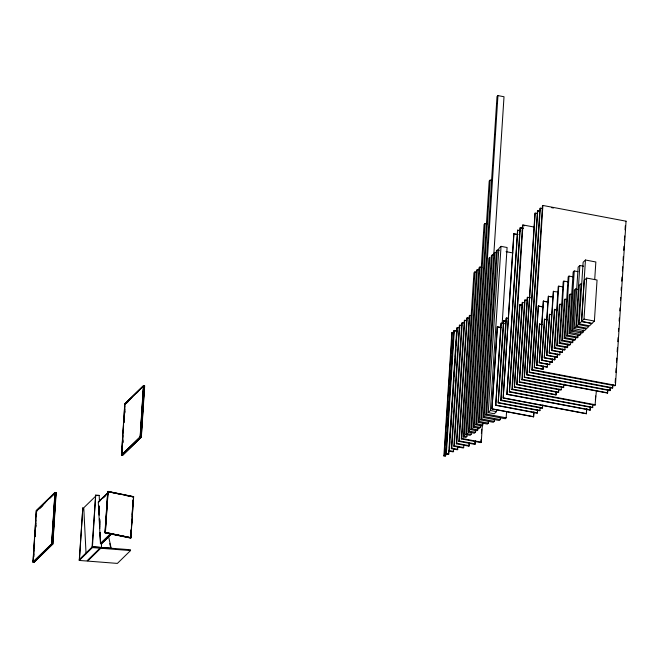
<?xml version="1.0" encoding="UTF-8"?>
<svg xmlns="http://www.w3.org/2000/svg" width="659" height="659" viewBox="0 0 659 659"><rect width="100%" height="100%" fill="white"/><g stroke="black" fill="none" stroke-linecap="round" stroke-linejoin="round"><path stroke-width="0.99" d="M32.95 562.012L36.27 510.725L54.944 492.479L56.172 492.71L52.852 544.005L34.177 562.251L32.95 562.012L51.74 543.79L55.059 492.504L36.377 510.741L33.065 562.036M33.304 560.002L33.172 562.053L51.855 543.815L55.167 492.52M33.617 556.946L33.971 549.746M34.21 547.72L34.565 540.512M34.943 536.434L35.232 530.256M35.537 527.2L35.891 520M36.27 515.915L36.492 510.766L55.282 492.545L52.077 543.856L33.288 562.078M33.724 556.97L33.93 553.889M34.326 547.736L34.589 543.634M35.059 536.451L35.256 533.378M35.652 527.216L35.916 523.114M36.385 515.931L36.583 512.859M34.433 547.761L34.573 545.71M35.767 527.241L35.899 525.19M54.944 492.479L51.624 543.774L52.852 544.005M52.3 543.897L55.611 492.611M55.727 492.627L52.407 543.922L33.617 562.143M55.834 492.652L52.522 543.939L33.84 562.185M55.949 492.668L52.745 543.98L33.955 562.201M79.204 559.623L92.351 546.781L130.498 549.754L130.54 550.562L117.393 563.404L79.245 560.438L82.828 507.71L79.492 559.334M92.054 547.069L95.679 495.148L99.171 495.42L99.476 501.548M79.245 560.438L92.392 547.596L95.679 495.148M130.597 538.057L104.962 532.81L107.705 491.705M107.845 491.589L105.102 532.694L130.729 537.942L133.522 496.787M108.027 491.433L105.234 532.587L130.869 537.826L133.653 496.672L108.068 491.4L107.615 491.779M105.415 532.431L108.117 491.359M122.673 455.361L121.445 455.13L124.765 403.835L143.555 385.614L140.235 436.909M124.872 403.86L121.561 455.147L140.351 436.933L143.662 385.639L124.988 403.876M121.915 453.137L122.269 445.937M122.574 442.881L122.928 435.681M123.241 432.625L123.595 425.417M123.9 422.361L124.189 416.191M124.502 413.135L124.856 405.928M122.022 453.161L122.22 450.081M122.689 442.906L122.887 439.825M123.348 432.642L123.554 429.569M124.016 422.386L124.213 419.305M124.609 413.152L124.88 409.05M122.137 453.186L122.269 451.127M122.796 442.922L122.928 440.871M124.724 413.177L124.856 411.125M130.795 534.976L131.125 529.844M131.462 524.721L131.792 519.589M132.121 514.457L132.451 509.333M132.788 504.201L133.052 500.099M130.688 537.975L131.265 529.729M131.462 526.656L131.924 519.473M132.121 516.392L132.541 509.25M132.788 506.137L133.184 499.983M121.445 455.13L140.12 436.884L143.44 385.597L144.667 385.828L141.347 437.123L122.558 455.336M140.573 436.975L143.777 385.655M144 385.696L140.68 436.991L121.89 455.212M144.107 385.721L140.795 437.016L122.113 455.254M140.902 437.032L144.222 385.746M144.329 385.762L141.018 437.057L122.228 455.278M141.24 437.098L144.445 385.787M443.878 455.946L451.843 332.836L452.313 332.383L453.606 332.63L445.649 455.731L443.878 455.946L444.347 455.484L452.313 332.383M445.179 456.185L445.377 453.112M445.912 444.899L446.044 442.848M446.505 435.673L446.703 432.592M447.239 424.388L447.37 422.337M447.832 415.154L448.029 412.073M448.565 403.868L448.697 401.817M449.158 394.634L449.356 391.561M449.825 384.378L450.023 381.297M450.484 374.123L450.69 371.042M451.151 363.859L451.349 360.786M451.81 353.603L452.016 350.522M452.478 343.347L452.609 341.288M449.158 450.921L448.491 454.455L445.896 453.96L453.853 330.859L454.323 330.406L456.918 330.9L456.588 336.024M445.896 453.96L446.365 453.507L454.323 330.406M448.491 454.455L448.688 451.374M453.862 448.359L453.194 451.893L448.861 451.077L456.819 327.976L457.288 327.515L459.891 328.009M449.356 447.848L449.759 441.687M450.023 437.584L450.418 431.431M450.682 427.329L451.086 421.175M451.349 417.065L451.744 410.911M452.008 406.809L452.412 400.656M452.675 396.553L453.071 390.4M453.343 386.289L453.738 380.136M454.002 376.034L454.397 369.88M454.669 365.778L455.064 359.625M455.262 356.544L455.723 349.361M455.995 345.258L456.39 339.105M448.861 451.077L449.331 450.624L457.288 327.515M458.079 446.258L457.412 449.792L451.349 448.647L459.315 325.546L459.776 325.085L461.802 325.472M451.349 448.647L451.819 448.186L459.776 325.085M463.969 445.509L463.368 448.013L453.845 446.209L461.802 323.108L462.272 322.655L464.175 323.017M453.845 446.209L454.306 445.756L462.272 322.655M469.488 443.647L468.895 446.159L456.333 443.779L464.29 320.678L464.76 320.225L466.696 320.587M456.333 443.779L456.802 443.326L464.76 320.225M475.51 440.846L474.842 444.38L458.821 441.349L466.786 318.248L467.247 317.786L469.257 318.165M458.821 441.349L459.29 440.896L467.247 317.786M482.396 424.709L481.268 442.148L480.798 442.601L461.316 438.919L469.274 315.818L469.743 315.356L471.687 315.727M461.316 438.919L461.778 438.457L469.743 315.356M467 434.47L466.869 436.522L465.938 437.428L463.335 436.942L473.953 272.801L474.884 271.895L476.622 272.216M463.335 436.942L464.274 436.027L474.884 271.895M471.226 432.362L471.094 434.413L470.155 435.327L465.831 434.512L476.441 270.371L477.38 269.457L479.109 269.786M465.831 434.512L466.761 433.597L477.38 269.457M475.444 430.261L475.312 432.312L474.381 433.227L468.318 432.073L478.936 267.941L479.867 267.027L481.886 267.406M468.318 432.073L469.249 431.167L479.867 267.027M468.895 446.159L469.093 443.079M477.94 427.823L477.808 429.882L476.869 430.788L470.806 429.643L484.077 224.472L485.008 223.558L487.034 223.945M470.806 429.643L471.745 428.729L485.008 223.558M480.427 425.393L480.296 427.444L479.365 428.358L473.302 427.213L489.217 181.003L490.156 180.096L492.174 180.475M473.302 427.213L474.233 426.299L490.156 180.096M482.915 422.963L482.783 425.014L481.853 425.928L475.79 424.783L497.018 96.502L497.949 95.596L504.011 96.741L483.261 417.485L499.283 420.516L500.214 419.602L500.354 417.551M474.842 444.38L475.048 441.299M475.79 424.783L476.721 423.869L497.949 95.596M478.277 422.345L488.896 258.213L489.826 257.298L479.217 421.439L478.277 422.345L487.372 424.066L488.311 423.152L488.443 421.101M494.398 419.33L494.266 421.381L493.327 422.287L480.773 419.915L491.383 255.774L492.314 254.868L494.25 255.231M480.773 419.915L481.704 419L492.314 254.868M480.798 442.601L481.004 439.528M481.399 433.367L481.663 429.264M483.261 417.485L484.192 416.57L494.81 252.43L496.812 252.809M506.573 411.669L506.17 417.822L505.239 418.737L485.749 415.046L496.367 250.914L497.298 250L499.25 250.371M485.749 415.046L486.688 414.14L497.298 250M496.614 409.585L496.482 411.636L494.308 413.761L488.245 412.616L498.855 248.484L501.038 246.351L507.101 247.504L502.191 323.412M488.245 412.616L490.42 410.491L501.038 246.351M533.971 412.575L533.551 416.834L491.976 408.967L497.281 326.905L501.4 327.498M491.976 408.967L497.438 326.749M537.695 409.898L537.283 413.185L495.716 405.318L501.021 323.256L504.201 323.602M495.716 405.318L501.235 323.042M540.265 407.394L539.779 410.755L498.204 402.888L503.509 320.818L506.771 321.098M498.204 402.888L503.805 320.538M542.909 404.807L542.266 408.325L500.692 400.458L505.997 318.388L506.45 317.951L508.427 318.33M500.692 400.458L501.145 400.021L506.45 317.951M586.815 408.473L586.329 413.753L503.179 398.028L513.798 233.887L517.958 234.497M503.179 398.028L513.954 233.739M590.48 406.817L590.069 410.104L506.919 394.379L517.537 230.238L520.75 230.601M506.919 394.379L517.743 230.032M593.042 404.313L592.556 407.674L509.407 391.948L520.025 227.808L523.32 228.088M509.407 391.948L520.313 227.52M596.42 390.441L595.044 405.244L511.903 389.51L522.513 225.378L522.958 224.941L533.979 227.026M511.903 389.51L512.348 389.074L522.958 224.941M556.394 391.635L555.965 394.947L514.391 387.08L519.696 305.01L521.912 305.158M514.391 387.08L519.935 304.787M558.964 389.131L558.453 392.509L516.878 384.65L522.192 302.58L524.482 302.654M516.878 384.65L522.496 302.275M561.468 387.649L560.941 390.079L519.374 382.212L524.679 300.15L527.043 300.142M519.374 382.212L525.066 299.771M564.104 384.115L563.437 387.649L521.862 379.782L527.167 297.711L527.637 297.258L530.602 297.819M521.862 379.782L522.332 379.329L527.637 297.258M607.928 389.774L607.499 393.077L524.35 377.352L534.968 213.211L537.2 213.368M524.35 377.352L535.199 212.989M610.498 387.27L609.987 390.647L526.846 374.922L537.456 210.781L539.77 210.855M526.846 374.922L537.769 210.476M613.068 384.757L612.475 388.217L529.334 372.483L539.943 208.351L542.341 208.351M529.334 372.483L540.339 207.972M531.821 370.053L542.439 205.921L542.901 205.46L626.05 221.193L615.432 385.326L614.971 385.787L531.821 370.053L532.291 369.6L542.901 205.46M543.288 366.066L542.975 369.262L534.317 367.623L538.296 306.073L543.222 306.863M534.317 367.623L538.411 305.957M533.551 416.834L533.881 411.702M547.555 363.925L547.201 367.154L536.805 365.193L539.457 324.154L542.448 324.541M536.805 365.193L539.614 324.006M550.084 361.453L549.688 364.724L539.293 362.755L543.271 301.204L548.197 301.913M539.293 362.755L543.469 301.015M552.613 358.99L552.176 362.293L541.789 360.325L544.441 319.294L547.505 319.599M541.789 360.325L544.672 319.063M542.975 369.262L543.173 366.182M555.142 356.519L554.672 359.863L544.276 357.895L548.255 296.344L553.255 296.97M544.276 357.895L548.527 296.072M557.671 354.048L557.16 357.425L546.764 355.465L549.417 314.425L551.616 314.483M546.764 355.465L549.73 314.121M560.199 351.577L559.648 354.995L549.252 353.026L553.239 291.476L558.313 292.028M549.252 353.026L553.585 291.138M562.728 349.105L562.143 352.565L551.748 350.596L554.4 309.565L557.621 309.722M551.748 350.596L554.787 309.186M552.176 362.293L552.374 359.213M565.331 346.56L564.631 350.135L554.235 348.166L558.214 286.616L558.725 286.121L563.445 287.011M554.235 348.166L554.746 347.672L558.725 286.121M554.672 359.863L554.87 356.783M567.86 344.089L567.663 347.169L567.119 347.697L556.723 345.736L559.384 304.697L559.928 304.17L561.814 304.524M556.723 345.736L557.275 345.201L559.928 304.17M557.16 357.425L557.357 354.353M570.406 342.573L570.274 344.624L569.607 345.267L559.219 343.298L563.198 281.747L563.857 281.105L568.585 281.994M555.965 394.947L556.163 391.866M559.219 343.298L559.878 342.655L563.857 281.105M572.935 340.102L572.803 342.153L572.103 342.837L561.707 340.868L564.359 299.837L565.06 299.153L566.954 299.507M558.453 392.509L558.651 389.436M561.707 340.868L562.407 340.184L565.06 299.153M575.538 337.556L575.406 339.607L574.59 340.398L564.195 338.438L568.182 276.887L568.997 276.088L572.778 276.805M564.195 338.438L565.018 337.639L568.997 276.088M578.067 335.085L577.935 337.136L577.078 337.968L566.691 336.008L569.343 294.968L570.2 294.136L572.086 294.491M566.691 336.008L567.547 335.167L570.2 294.136M567.119 347.697L567.251 345.646M580.793 332.424L580.661 334.475L579.574 335.538L569.178 333.569L573.157 272.019L574.253 270.956L578.025 271.673M569.178 333.569L570.266 332.507L574.253 270.956M583.322 329.953L583.19 332.004L582.062 333.108L571.666 331.139L574.327 290.108L575.455 289.004L577.342 289.359M571.666 331.139L572.795 330.035L575.455 289.004M574.162 328.709L575.875 327.037L586.263 328.998L584.549 330.67L574.162 328.709L578.141 267.159L579.854 265.486L583.635 266.195M575.875 327.037L579.854 265.486M576.65 326.279L579.302 285.24L581.057 283.535L578.404 324.566L576.65 326.279L587.045 328.24L588.792 326.534L578.404 324.566M579.137 323.841L581.477 321.559L591.864 323.528L589.533 325.81L579.137 323.841L583.124 262.29L585.456 260.008L595.851 261.977L594.723 279.416M581.477 321.559L585.456 260.008M581.633 321.411L584.286 280.38L586.658 278.057L597.054 280.026L594.402 321.057L592.021 323.38L581.633 321.411L584.006 319.096L586.658 278.057M586.329 413.753L586.658 408.621M590.069 410.104L590.266 407.031M595.374 400.112L595.645 396.01M607.499 393.077L607.697 390.004M609.987 390.647L610.185 387.566M612.549 387.187L612.681 385.136M615.168 382.706L615.432 378.604M615.827 372.45L616.099 368.34M616.495 362.186L616.758 358.084M617.162 351.931L617.425 347.828M617.821 341.675L618.084 337.565M618.488 331.411L618.686 328.339M619.147 321.155L619.345 318.075M619.814 310.9L620.012 307.819M620.473 300.636L620.671 297.563M621.14 290.38L621.338 287.299M621.734 281.146L621.997 277.044M622.401 270.89L622.664 266.788M623.06 260.626L623.332 256.524M623.727 250.371L623.991 246.268M624.386 240.115L624.658 236.004M625.053 229.851L625.317 225.749M125.095 403.901L142.336 387.064M125.317 403.942L131.784 397.624M136.1 393.415L139.692 389.906M125.432 403.959L130.457 399.049M136.207 393.439L138.365 391.331M126.371 403.3L128.53 401.199M36.715 510.807L46.773 500.98M48.923 498.879L55.389 492.561M36.822 510.824L45.446 502.405M49.755 498.196L55.504 492.586L52.185 543.881L33.51 562.119M39.202 508.764L43.51 504.555M40.034 508.081L42.184 505.98M121.783 455.196L140.458 436.95M122.45 455.32L141.125 437.074M95.637 496.194L83.767 507.776L86.049 553.733M99.171 495.42L95.39 495.436M100.465 543.626L98.29 501.952L107.738 492.841M98.397 501.96L107.845 492.85M98.619 501.977L101.494 499.176M102.936 497.767L107.961 492.858M98.735 501.985L100.168 500.585M103.043 497.776L108.076 492.866M103.265 497.792L105.424 495.692M109.806 534.498L100.357 543.617L101.585 543.708M100.58 543.634L109.921 534.507M100.695 543.642L110.144 534.523M100.918 543.659L110.366 534.548M101.14 543.675L110.473 534.556M101.247 543.683L110.704 534.573M101.47 543.7L110.926 534.589L109.699 534.49M101.461 547.786L101.552 543.411M493.871 253.344L494.81 252.43M453.606 332.63L451.843 332.836M456.456 331.353L456.918 330.9M625.58 221.646L626.05 221.193M133.159 497.092L133.653 496.672M104.962 532.81L105.456 532.39L131.001 537.711L130.507 538.131M92.351 546.781L111.165 548.214L108.578 536.517M92.392 547.596L130.54 550.562M551.451 207.626L553.453 208.005M537.456 210.781L539.457 211.16M522.513 225.378L524.515 225.757M521.022 227.998L523.032 228.376M518.534 230.428L520.536 230.807M513.798 233.887L517.801 234.645M506.071 251.664L512.891 252.949M549.202 296.517L551.089 296.879M543.271 301.204L548 302.102M538.296 306.073L543.107 306.979M554.4 309.565L557.234 310.101M519.696 305.01L521.681 305.389M584.006 319.096L594.402 321.057M545.38 319.467L547.275 319.829M572.795 330.035L583.19 332.004M539.457 324.154L541.344 324.516M570.266 332.507L580.661 334.475M503.509 320.818L505.486 321.197M567.547 335.167L577.935 337.136M502.01 323.437L503.987 323.816M466.786 318.248L468.788 318.627M565.018 337.639L575.406 339.607M497.281 326.905L501.244 327.647M562.407 340.184L572.803 342.153M559.878 342.655L570.274 344.624M557.275 345.201L567.663 347.169M554.746 347.672L565.134 349.641M453.853 330.859L455.591 331.189M552.135 350.217L562.531 352.186M549.606 352.689L560.002 354.657M547.077 355.16L557.473 357.12M544.548 357.631L554.944 359.592M542.019 360.094L552.415 362.063M539.49 362.565L549.886 364.534M536.961 365.037L547.349 367.005M534.433 367.508L543.09 369.147M532.291 369.6L615.432 385.326M529.721 372.104L612.87 387.838M527.151 374.617L610.3 390.342M524.589 377.121L607.73 392.855M522.332 379.329L563.898 387.195M519.762 381.833L561.336 389.7M517.191 384.345L558.766 392.212M514.621 386.849L556.196 394.716M512.348 389.074L595.497 404.807M509.704 391.66L592.845 407.386M507.133 394.164L590.283 409.898M503.336 397.871L586.485 413.605M501.145 400.021L542.711 407.888M498.492 402.608L540.067 410.466M495.93 405.112L537.497 412.979M492.133 408.819L533.708 416.686M490.42 410.491L496.482 411.636M486.688 414.14L506.17 417.822M484.192 416.57L500.214 419.602M481.704 419L494.266 421.381M479.217 421.439L488.311 423.152M476.721 423.869L482.783 425.014M474.233 426.299L480.296 427.444M471.745 428.729L477.808 429.882M469.249 431.167L475.312 432.312M466.761 433.597L471.094 434.413M464.274 436.027L466.869 436.522M461.778 438.457L481.268 442.148M459.29 440.896L475.312 443.927M456.802 443.326L469.356 445.698M454.306 445.756L463.837 447.56M451.819 448.186L457.881 449.339M449.331 450.624L453.656 451.44M446.365 453.507L448.96 454.002M444.347 455.484L445.649 455.731M124.765 403.835L125.54 403.983M140.12 436.884L141.347 437.123M36.27 510.725L37.275 510.914M107.936 491.515L133.563 496.754M107.796 491.622L133.431 496.87M110.704 492.281L118.562 493.912M126.371 495.584L133.291 496.977M105.374 532.472L130.96 537.744M109.798 543.626L110.663 547.522M107.623 492.833L107.73 494.868M99.048 506.063L99.196 509.11M99.707 519.267L99.855 522.315M100.357 532.48L100.514 535.528M98.932 506.054L99.188 511.129M99.591 519.259L99.847 524.342M100.25 532.472L100.498 537.555M98.825 506.046L99.18 513.155M99.476 519.251L99.83 526.368M100.135 532.464L100.489 539.573M98.71 506.038L99.163 515.181M99.369 519.243L99.822 528.386M100.028 532.456L100.481 541.599M99.764 548.362L87.202 560.628L88.018 560.694L100.58 548.42L99.764 548.362"/></g></svg>
